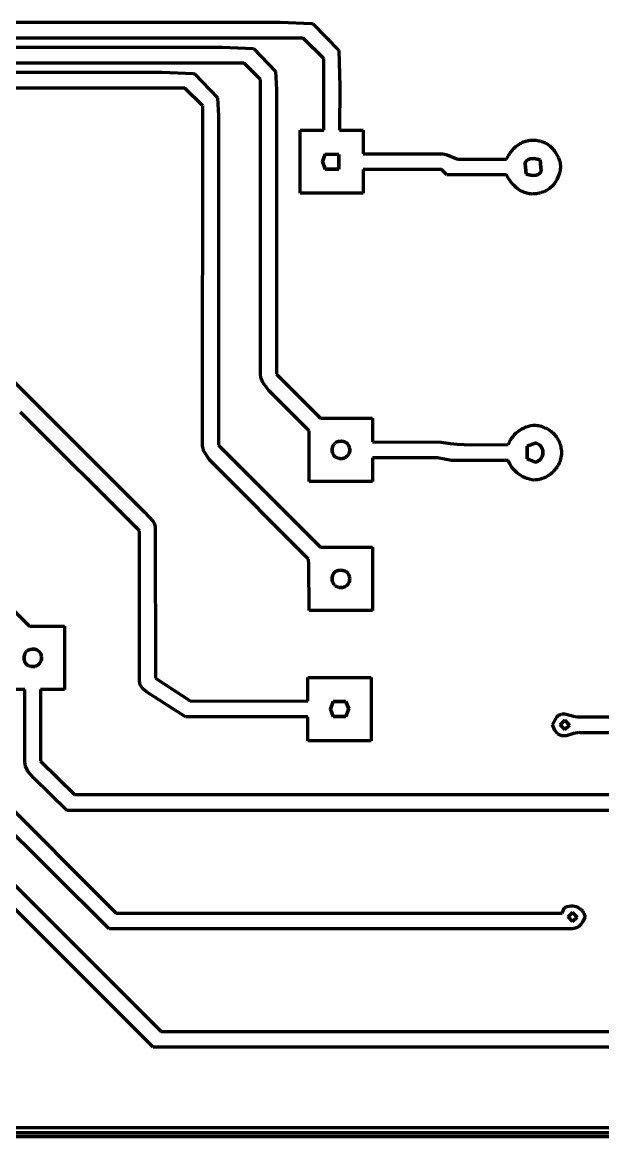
# Model space of a CAD drawing. Header units: millimetres. Extents: x 0 to 15.4, y 0 to 12.6.
# Drawn here: x 8.17 to 11.23, y 0 to 5.88 of the extents above; entities that cross this region are included whole.
import ezdxf

# ---------------------------------------------------------------- set-up
doc = ezdxf.new("R2010")
doc.units = ezdxf.units.MM
doc.layers.add('color#000000ff', color=7, linetype='CONTINUOUS', lineweight=100)
doc.layers.add('color#ffffffff', color=7, linetype='CONTINUOUS', lineweight=100)

msp = doc.modelspace()

# ---------------------------------------------------------------- linework, layer by layer
at = {"layer": 'color#000000ff'}
for p, q in [((5.4722, 5.8819), (9.5278, 5.8819)), ((9.5278, 5.8819), (9.694, 5.8754)), ((9.694, 5.8754), (9.6999, 5.8742)), ((9.6999, 5.8742), (9.836, 5.7336)), ((9.6491, 5.7989), (5.4722, 5.7986)), ((9.7573, 5.6908), (9.6491, 5.7989)), ((5.4722, 5.75), (9.2219, 5.75)), ((9.2219, 5.75), (9.3857, 5.743)), ((9.3857, 5.743), (9.5024, 5.6228)), ((9.836, 5.7336), (9.8409, 5.5451)), ((9.3371, 5.6667), (5.4722, 5.6667)), ((9.4239, 5.5798), (9.3371, 5.6667)), ((9.757, 5.3125), (9.7573, 5.6908)), ((5.4722, 5.618), (8.9031, 5.618)), ((8.9031, 5.618), (9.0691, 5.6114)), ((9.0691, 5.6114), (9.0749, 5.6102)), ((9.0749, 5.6102), (9.1969, 5.4839)), ((9.5024, 5.6228), (9.5071, 5.528)), ((9.0241, 5.535), (5.4722, 5.5348)), ((9.1184, 5.4408), (9.0241, 5.535)), ((9.4236, 4.0276), (9.4239, 5.5798)), ((9.8409, 5.5451), (9.8402, 5.3125)), ((9.1969, 5.4839), (9.2015, 5.3886)), ((9.5071, 5.528), (9.507, 4.0243)), ((9.1181, 3.6517), (9.1184, 5.4408)), ((9.2015, 5.3886), (9.2014, 3.6493)), ((9.632, 4.9792), (9.6319, 5.3125)), ((9.6319, 5.3125), (9.757, 5.3125)), ((9.8402, 5.3125), (9.9653, 5.3125)), ((9.9653, 5.3125), (9.9653, 5.1875)), ((10.7808, 5.2339), (10.7921, 5.2414)), ((10.7921, 5.2414), (10.798, 5.2447)), ((10.798, 5.2447), (10.804, 5.2478)), ((10.804, 5.2478), (10.8102, 5.2505)), ((10.8102, 5.2505), (10.8165, 5.2529)), ((10.8165, 5.2529), (10.8228, 5.2551)), ((10.8228, 5.2551), (10.8293, 5.2568)), ((10.8293, 5.2568), (10.8359, 5.2583)), ((10.8359, 5.2583), (10.8427, 5.2594)), ((10.8427, 5.2594), (10.8494, 5.2601)), ((10.8494, 5.2601), (10.8563, 5.2604)), ((10.8563, 5.2604), (10.8633, 5.2603)), ((10.8633, 5.2603), (10.8703, 5.2598)), ((10.8703, 5.2598), (10.8774, 5.2589)), ((10.8774, 5.2589), (10.8848, 5.2581)), ((10.8848, 5.2581), (10.892, 5.257)), ((10.892, 5.257), (10.8991, 5.2554)), ((10.8991, 5.2554), (10.906, 5.2534)), ((10.906, 5.2534), (10.9127, 5.251)), ((10.9127, 5.251), (10.9192, 5.2483)), ((10.9192, 5.2483), (10.9256, 5.2452)), ((10.9256, 5.2452), (10.9317, 5.2418)), ((10.9317, 5.2418), (10.9377, 5.238)), ((10.9377, 5.238), (10.9435, 5.2339)), ((9.7651, 5.1852), (9.7505, 5.1464)), ((9.8371, 5.1843), (9.7651, 5.1852)), ((9.8371, 5.1074), (9.8371, 5.1843)), ((9.9653, 5.1875), (10.3772, 5.1874)), ((10.3772, 5.1874), (10.3852, 5.1876)), ((10.3852, 5.1876), (10.3929, 5.1867)), ((10.3929, 5.1867), (10.4079, 5.1828)), ((10.4079, 5.1828), (10.4585, 5.1618)), ((10.7275, 5.1719), (10.7344, 5.1838)), ((10.7344, 5.1838), (10.7421, 5.1952)), ((10.7421, 5.1952), (10.7507, 5.206)), ((10.7507, 5.206), (10.76, 5.2161)), ((10.76, 5.2161), (10.7701, 5.2255)), ((10.7701, 5.2255), (10.7808, 5.2339)), ((10.9435, 5.2339), (10.949, 5.2295)), ((10.949, 5.2295), (10.9543, 5.2249)), ((10.9543, 5.2249), (10.9594, 5.22)), ((10.9594, 5.22), (10.9643, 5.2148)), ((10.9643, 5.2148), (10.969, 5.2094)), ((10.969, 5.2094), (10.9734, 5.2038)), ((10.9734, 5.2038), (10.9776, 5.198)), ((10.9776, 5.198), (10.9815, 5.192)), ((10.9815, 5.192), (10.9885, 5.1794)), ((10.9885, 5.1794), (10.9945, 5.1663)), ((9.7505, 5.1464), (9.7647, 5.1065)), ((10.4585, 5.1618), (10.4699, 5.1595)), ((10.4699, 5.1595), (10.4777, 5.159)), ((10.4777, 5.159), (10.4857, 5.1596)), ((10.4857, 5.1596), (10.7215, 5.1597)), ((10.7215, 5.1597), (10.7275, 5.1719)), ((10.8233, 5.1489), (10.8186, 5.1374)), ((10.8186, 5.1374), (10.8235, 5.0806)), ((10.8277, 5.153), (10.8233, 5.1489)), ((10.8346, 5.1577), (10.8277, 5.153)), ((10.8446, 5.1614), (10.8346, 5.1577)), ((10.8661, 5.1622), (10.8446, 5.1614)), ((10.8987, 5.1555), (10.8661, 5.1622)), ((10.9029, 5.0966), (10.8987, 5.1555)), ((10.9945, 5.1663), (10.9993, 5.1528)), ((10.9993, 5.1528), (11.003, 5.1388)), ((11.003, 5.1388), (11.0044, 5.1318)), ((11.0062, 5.1176), (11.0043, 5.1042)), ((11.0044, 5.1318), (11.0055, 5.1247)), ((11.0055, 5.1247), (11.0062, 5.1176)), ((9.7647, 5.1065), (9.8371, 5.1074)), ((10.3784, 5.1042), (9.9653, 5.1042)), ((9.9653, 5.1042), (9.9653, 4.9792)), ((10.4064, 5.0761), (10.3784, 5.1042)), ((10.7215, 5.0764), (10.4064, 5.0761)), ((10.7277, 5.0636), (10.7215, 5.0764)), ((10.7349, 5.0513), (10.7277, 5.0636)), ((10.8235, 5.0806), (10.8561, 5.074)), ((10.8561, 5.074), (10.8777, 5.0749)), ((10.8777, 5.0749), (10.8877, 5.0786)), ((10.8877, 5.0786), (10.8947, 5.0832)), ((10.8947, 5.0832), (10.899, 5.0874)), ((10.899, 5.0874), (10.9029, 5.0966)), ((10.9921, 5.0648), (10.9861, 5.0524)), ((10.9972, 5.0776), (10.9921, 5.0648)), ((11.0012, 5.0908), (10.9972, 5.0776)), ((11.0043, 5.1042), (11.0012, 5.0908)), ((10.743, 5.0395), (10.7349, 5.0513)), ((10.7521, 5.0284), (10.743, 5.0395)), ((10.762, 5.018), (10.7521, 5.0284)), ((10.7727, 5.0085), (10.762, 5.018)), ((10.784, 5), (10.7727, 5.0085)), ((10.79, 4.9962), (10.784, 5)), ((10.9422, 5.0011), (10.9367, 4.9973)), ((10.9476, 5.0052), (10.9422, 5.0011)), ((10.9527, 5.0096), (10.9476, 5.0052)), ((10.9576, 5.0142), (10.9527, 5.0096)), ((10.9624, 5.0191), (10.9576, 5.0142)), ((10.9712, 5.0294), (10.9624, 5.0191)), ((10.9791, 5.0406), (10.9712, 5.0294)), ((10.9861, 5.0524), (10.9791, 5.0406)), ((9.9653, 4.9792), (9.632, 4.9792)), ((10.7961, 4.9926), (10.79, 4.9962)), ((10.8023, 4.9894), (10.7961, 4.9926)), ((10.8087, 4.9864), (10.8023, 4.9894)), ((10.8152, 4.9838), (10.8087, 4.9864)), ((10.8218, 4.9815), (10.8152, 4.9838)), ((10.8285, 4.9796), (10.8218, 4.9815)), ((10.8354, 4.978), (10.8285, 4.9796)), ((10.8423, 4.9768), (10.8354, 4.978)), ((10.8493, 4.976), (10.8423, 4.9768)), ((10.8564, 4.9756), (10.8493, 4.976)), ((10.8636, 4.9757), (10.8564, 4.9756)), ((10.8708, 4.9761), (10.8636, 4.9757)), ((10.8781, 4.977), (10.8708, 4.9761)), ((10.8855, 4.9784), (10.8781, 4.977)), ((10.8925, 4.9795), (10.8855, 4.9784)), ((10.8993, 4.9809), (10.8925, 4.9795)), ((10.906, 4.9828), (10.8993, 4.9809)), ((10.9125, 4.985), (10.906, 4.9828)), ((10.9188, 4.9876), (10.9125, 4.985)), ((10.925, 4.9905), (10.9188, 4.9876)), ((10.9309, 4.9937), (10.925, 4.9905)), ((10.9367, 4.9973), (10.9309, 4.9937)), ((7.9769, 4.1304), (8.8111, 3.2965)), ((9.4235, 4.024), (9.4236, 4.0276)), ((9.4255, 4.0068), (9.4235, 4.024)), ((9.4349, 3.9807), (9.4255, 4.0068)), ((9.507, 4.0243), (9.7397, 3.7917)), ((9.4669, 3.9393), (9.4349, 3.9807)), ((9.6806, 3.7261), (9.4669, 3.9393)), ((8.7847, 3.198), (8.158, 3.8243)), ((9.7397, 3.7917), (10.0139, 3.7917)), ((10.0139, 3.7917), (10.0139, 3.6667)), ((9.6806, 3.4583), (9.6806, 3.7261)), ((10.7635, 3.7056), (10.7723, 3.7143)), ((10.7723, 3.7143), (10.7817, 3.7224)), ((10.7817, 3.7224), (10.7917, 3.7297)), ((10.7917, 3.7297), (10.8023, 3.7362)), ((10.8023, 3.7362), (10.8133, 3.7419)), ((10.8133, 3.7419), (10.8248, 3.7467)), ((10.8248, 3.7467), (10.8367, 3.7506)), ((10.8367, 3.7506), (10.8491, 3.7536)), ((10.8491, 3.7536), (10.8618, 3.7556)), ((10.8618, 3.7556), (10.8683, 3.7562)), ((10.8683, 3.7562), (10.8754, 3.7556)), ((10.8754, 3.7556), (10.8826, 3.7546)), ((10.8826, 3.7546), (10.8897, 3.7533)), ((10.8897, 3.7533), (10.8966, 3.7517)), ((10.8966, 3.7517), (10.9035, 3.7497)), ((10.9035, 3.7497), (10.9104, 3.7475)), ((10.9104, 3.7475), (10.917, 3.7449)), ((10.917, 3.7449), (10.9236, 3.7421)), ((10.9236, 3.7421), (10.93, 3.7389)), ((10.93, 3.7389), (10.9363, 3.7355)), ((10.9363, 3.7355), (10.9424, 3.7318)), ((10.9424, 3.7318), (10.9483, 3.7278)), ((10.9483, 3.7278), (10.954, 3.7236)), ((10.954, 3.7236), (10.9595, 3.7191)), ((10.9595, 3.7191), (10.9648, 3.7144)), ((10.9648, 3.7144), (10.9699, 3.7094)), ((10.9699, 3.7094), (10.9747, 3.7042)), ((9.1181, 3.6456), (9.1181, 3.6517)), ((9.2014, 3.6493), (9.7397, 3.1111)), ((9.809, 3.6528), (9.8055, 3.6462)), ((9.8111, 3.6558), (9.809, 3.6528)), ((9.8136, 3.6587), (9.8111, 3.6558)), ((9.8163, 3.6613), (9.8136, 3.6587)), ((9.8192, 3.6636), (9.8163, 3.6613)), ((9.8225, 3.6657), (9.8192, 3.6636)), ((9.8335, 3.6695), (9.8225, 3.6657)), ((9.8484, 3.6709), (9.8335, 3.6695)), ((9.8603, 3.6693), (9.8484, 3.6709)), ((9.8713, 3.6652), (9.8603, 3.6693)), ((9.8785, 3.6605), (9.8713, 3.6652)), ((9.8827, 3.6566), (9.8785, 3.6605)), ((9.8861, 3.652), (9.8827, 3.6566)), ((9.8889, 3.6468), (9.8861, 3.652)), ((9.8907, 3.641), (9.8889, 3.6468)), ((10.0139, 3.6667), (10.3768, 3.6661)), ((10.3768, 3.6661), (10.4008, 3.6616)), ((10.4008, 3.6616), (10.4249, 3.6582)), ((10.4249, 3.6582), (10.4612, 3.6546)), ((10.4612, 3.6546), (10.5342, 3.6519)), ((10.5342, 3.6519), (10.7295, 3.6527)), ((10.7295, 3.6527), (10.7348, 3.6644)), ((10.7348, 3.6644), (10.7409, 3.6756)), ((10.7409, 3.6756), (10.7477, 3.6862)), ((10.7477, 3.6862), (10.7553, 3.6962)), ((10.7553, 3.6962), (10.7635, 3.7056)), ((10.8726, 3.6611), (10.829, 3.6447)), ((10.878, 3.6598), (10.8726, 3.6611)), ((10.883, 3.658), (10.878, 3.6598)), ((10.8876, 3.6558), (10.883, 3.658)), ((10.8918, 3.6532), (10.8876, 3.6558)), ((10.8957, 3.6503), (10.8918, 3.6532)), ((10.8991, 3.647), (10.8957, 3.6503)), ((10.9022, 3.6435), (10.8991, 3.647)), ((10.9747, 3.7042), (10.9793, 3.6988)), ((10.9793, 3.6988), (10.9836, 3.6932)), ((10.9836, 3.6932), (10.9876, 3.6874)), ((10.9876, 3.6874), (10.9913, 3.6814)), ((10.9913, 3.6814), (10.9947, 3.6752)), ((10.9947, 3.6752), (10.9978, 3.6688)), ((10.9978, 3.6688), (11.0006, 3.6623)), ((11.0006, 3.6623), (11.003, 3.6555)), ((11.003, 3.6555), (11.0051, 3.6487)), ((11.0051, 3.6487), (11.0067, 3.6417)), ((9.1237, 3.6185), (9.1181, 3.6456)), ((9.1539, 3.572), (9.1237, 3.6185)), ((9.8016, 3.6317), (9.8012, 3.6241)), ((9.8012, 3.6241), (9.8019, 3.6165)), ((9.803, 3.6391), (9.8016, 3.6317)), ((9.8019, 3.6165), (9.8036, 3.6092)), ((9.8055, 3.6462), (9.803, 3.6391)), ((9.8036, 3.6092), (9.8063, 3.6023)), ((9.8063, 3.6023), (9.8101, 3.596)), ((9.8101, 3.596), (9.8123, 3.5931)), ((9.8123, 3.5931), (9.8148, 3.5905)), ((9.8148, 3.5905), (9.8175, 3.5881)), ((9.8175, 3.5881), (9.8205, 3.586)), ((9.874, 3.5869), (9.8791, 3.5911)), ((9.8791, 3.5911), (9.8837, 3.596)), ((9.8837, 3.596), (9.8875, 3.6015)), ((9.8875, 3.6015), (9.8905, 3.6075)), ((9.8905, 3.6075), (9.8925, 3.6138)), ((9.8913, 3.6378), (9.8907, 3.641)), ((9.8924, 3.6343), (9.8913, 3.6378)), ((9.8936, 3.6274), (9.8924, 3.6343)), ((9.8925, 3.6138), (9.8936, 3.6205)), ((9.8936, 3.6205), (9.8936, 3.6274)), ((10.829, 3.6447), (10.8288, 3.5776)), ((10.9049, 3.6397), (10.9022, 3.6435)), ((10.9072, 3.6357), (10.9049, 3.6397)), ((10.9092, 3.6315), (10.9072, 3.6357)), ((10.9074, 3.5868), (10.9093, 3.591)), ((10.9107, 3.6272), (10.9092, 3.6315)), ((10.9093, 3.591), (10.9108, 3.5954)), ((10.9119, 3.6227), (10.9107, 3.6272)), ((10.9108, 3.5954), (10.9119, 3.5999)), ((10.9126, 3.6182), (10.9119, 3.6227)), ((10.9119, 3.5999), (10.9127, 3.6044)), ((10.913, 3.6136), (10.9126, 3.6182)), ((10.9127, 3.6044), (10.9131, 3.609)), ((10.9131, 3.609), (10.913, 3.6136)), ((11.0067, 3.6417), (11.008, 3.6345)), ((11.008, 3.6345), (11.009, 3.6272)), ((11.0093, 3.5936), (11.008, 3.5854)), ((11.009, 3.6272), (11.0099, 3.6187)), ((11.01, 3.6019), (11.0093, 3.5936)), ((11.0099, 3.6187), (11.0102, 3.6102)), ((11.0102, 3.6102), (11.01, 3.6019)), ((9.676, 3.0484), (9.1539, 3.572)), ((9.8205, 3.586), (9.8238, 3.5842)), ((9.8238, 3.5842), (9.8273, 3.5827)), ((9.8273, 3.5827), (9.831, 3.5815)), ((9.831, 3.5815), (9.8349, 3.5808)), ((9.8349, 3.5808), (9.8385, 3.5797)), ((9.8385, 3.5797), (9.842, 3.579)), ((9.842, 3.579), (9.8489, 3.5785)), ((9.8489, 3.5785), (9.8557, 3.5791)), ((9.8557, 3.5791), (9.8621, 3.5808)), ((9.8621, 3.5808), (9.8683, 3.5834)), ((9.8683, 3.5834), (9.874, 3.5869)), ((10.3339, 3.5834), (10.0139, 3.5833)), ((10.0139, 3.5833), (10.0139, 3.4583)), ((10.3574, 3.5826), (10.3339, 3.5834)), ((10.4298, 3.5695), (10.3574, 3.5826)), ((10.7295, 3.5695), (10.4298, 3.5695)), ((10.7321, 3.5636), (10.7295, 3.5695)), ((10.7377, 3.5522), (10.7321, 3.5636)), ((10.7441, 3.5414), (10.7377, 3.5522)), ((10.7513, 3.5311), (10.7441, 3.5414)), ((10.7591, 3.5215), (10.7513, 3.5311)), ((10.8288, 3.5776), (10.8729, 3.561)), ((10.8729, 3.561), (10.8783, 3.5624)), ((10.8783, 3.5624), (10.8833, 3.5643)), ((10.8833, 3.5643), (10.8879, 3.5665)), ((10.8879, 3.5665), (10.8921, 3.5692)), ((10.8921, 3.5692), (10.8959, 3.5721)), ((10.8959, 3.5721), (10.8993, 3.5754)), ((10.8993, 3.5754), (10.9024, 3.579)), ((10.9024, 3.579), (10.9051, 3.5828)), ((10.9051, 3.5828), (10.9074, 3.5868)), ((10.9859, 3.5329), (10.9811, 3.5263)), ((10.9904, 3.5398), (10.9859, 3.5329)), ((10.9944, 3.5469), (10.9904, 3.5398)), ((10.998, 3.5543), (10.9944, 3.5469)), ((11.0012, 3.5618), (10.998, 3.5543)), ((11.0039, 3.5695), (11.0012, 3.5618)), ((11.0062, 3.5774), (11.0039, 3.5695)), ((11.008, 3.5854), (11.0062, 3.5774)), ((10.7676, 3.5124), (10.7591, 3.5215)), ((10.7767, 3.5041), (10.7676, 3.5124)), ((10.7863, 3.4965), (10.7767, 3.5041)), ((10.7966, 3.4896), (10.7863, 3.4965)), ((10.8073, 3.4835), (10.7966, 3.4896)), ((10.8185, 3.4782), (10.8073, 3.4835)), ((10.8302, 3.4738), (10.8185, 3.4782)), ((10.8422, 3.4703), (10.8302, 3.4738)), ((10.9004, 3.4712), (10.8923, 3.4692)), ((10.9084, 3.4737), (10.9004, 3.4712)), ((10.9161, 3.4766), (10.9084, 3.4737)), ((10.9237, 3.48), (10.9161, 3.4766)), ((10.9311, 3.4837), (10.9237, 3.48)), ((10.9383, 3.4878), (10.9311, 3.4837)), ((10.9453, 3.4923), (10.9383, 3.4878)), ((10.952, 3.4972), (10.9453, 3.4923)), ((10.9584, 3.5024), (10.952, 3.4972)), ((10.9646, 3.5079), (10.9584, 3.5024)), ((10.9704, 3.5137), (10.9646, 3.5079)), ((10.9759, 3.5199), (10.9704, 3.5137)), ((10.9811, 3.5263), (10.9759, 3.5199)), ((7.4305, 3.4684), (8.2045, 2.6944)), ((10.0139, 3.4583), (9.6806, 3.4583)), ((10.8547, 3.4677), (10.8422, 3.4703)), ((10.8674, 3.466), (10.8547, 3.4677)), ((10.8758, 3.4666), (10.8674, 3.466)), ((10.8841, 3.4677), (10.8758, 3.4666)), ((10.8923, 3.4692), (10.8841, 3.4677)), ((8.8111, 3.2965), (8.8572, 3.2471)), ((8.8572, 3.2471), (8.8624, 3.2375)), ((8.8624, 3.2375), (8.866, 3.2271)), ((8.7847, 2.416), (8.7847, 3.198)), ((8.866, 3.2271), (8.8674, 3.2197)), ((8.8674, 3.2197), (8.8678, 3.2119)), ((8.8678, 3.2119), (8.8677, 3.2078)), ((8.8677, 3.2078), (8.869, 2.4205)), ((9.7397, 3.1111), (10.0139, 3.1111)), ((10.0139, 3.1111), (10.0139, 2.7778)), ((9.6788, 3.0209), (9.676, 3.0484)), ((9.6806, 2.7778), (9.6788, 3.0209)), ((9.8016, 2.9513), (9.8012, 2.9437)), ((9.8012, 2.9437), (9.8019, 2.9362)), ((9.803, 2.9587), (9.8016, 2.9513)), ((9.8055, 2.9658), (9.803, 2.9587)), ((9.809, 2.9723), (9.8055, 2.9658)), ((9.8112, 2.9753), (9.809, 2.9723)), ((9.8136, 2.9782), (9.8112, 2.9753)), ((9.8163, 2.9807), (9.8136, 2.9782)), ((9.8193, 2.983), (9.8163, 2.9807)), ((9.8225, 2.9851), (9.8193, 2.983)), ((9.8336, 2.989), (9.8225, 2.9851)), ((9.8456, 2.9904), (9.8336, 2.989)), ((9.8577, 2.9893), (9.8456, 2.9904)), ((9.869, 2.9857), (9.8577, 2.9893)), ((9.8766, 2.9814), (9.869, 2.9857)), ((9.883, 2.9756), (9.8766, 2.9814)), ((9.8865, 2.971), (9.883, 2.9756)), ((9.8891, 2.9657), (9.8865, 2.971)), ((9.891, 2.9597), (9.8891, 2.9657)), ((9.8915, 2.9565), (9.891, 2.9597)), ((9.8925, 2.953), (9.8915, 2.9565)), ((9.8936, 2.9461), (9.8925, 2.953)), ((9.8935, 2.9392), (9.8936, 2.9461)), ((9.8019, 2.9362), (9.8035, 2.9289)), ((9.8035, 2.9289), (9.8062, 2.922)), ((9.8062, 2.922), (9.8099, 2.9157)), ((9.8099, 2.9157), (9.8121, 2.9128)), ((9.8121, 2.9128), (9.8146, 2.9102)), ((9.8146, 2.9102), (9.8173, 2.9078)), ((9.8173, 2.9078), (9.8202, 2.9057)), ((9.8202, 2.9057), (9.8234, 2.9038)), ((9.8234, 2.9038), (9.8269, 2.9023)), ((9.8269, 2.9023), (9.8306, 2.9011)), ((9.8306, 2.9011), (9.8345, 2.9003)), ((9.8345, 2.9003), (9.838, 2.8993)), ((9.838, 2.8993), (9.8414, 2.8985)), ((9.8414, 2.8985), (9.8484, 2.8979)), ((9.8484, 2.8979), (9.8551, 2.8985)), ((9.8551, 2.8985), (9.8616, 2.9001)), ((9.8616, 2.9001), (9.8678, 2.9026)), ((9.8678, 2.9026), (9.8735, 2.906)), ((9.8735, 2.906), (9.8787, 2.9101)), ((9.8787, 2.9101), (9.8833, 2.915)), ((9.8833, 2.915), (9.8871, 2.9204)), ((9.8871, 2.9204), (9.8902, 2.9263)), ((9.8902, 2.9263), (9.8924, 2.9326)), ((9.8924, 2.9326), (9.8935, 2.9392)), ((10.0139, 2.7778), (9.6806, 2.7778)), ((8.2045, 2.6944), (8.3889, 2.6944)), ((8.3889, 2.6944), (8.3889, 2.3611)), ((8.1766, 2.5347), (8.1762, 2.5271)), ((8.1781, 2.5421), (8.1766, 2.5347)), ((8.1805, 2.5491), (8.1781, 2.5421)), ((8.184, 2.5556), (8.1805, 2.5491)), ((8.1862, 2.5586), (8.184, 2.5556)), ((8.1886, 2.5614), (8.1862, 2.5586)), ((8.1912, 2.564), (8.1886, 2.5614)), ((8.1942, 2.5663), (8.1912, 2.564)), ((8.1974, 2.5684), (8.1942, 2.5663)), ((8.2084, 2.5723), (8.1974, 2.5684)), ((8.2204, 2.5737), (8.2084, 2.5723)), ((8.2324, 2.5727), (8.2204, 2.5737)), ((8.2438, 2.5692), (8.2324, 2.5727)), ((8.2514, 2.5649), (8.2438, 2.5692)), ((8.2578, 2.5592), (8.2514, 2.5649)), ((8.2613, 2.5546), (8.2578, 2.5592)), ((8.264, 2.5494), (8.2613, 2.5546)), ((8.2658, 2.5435), (8.264, 2.5494)), ((8.2664, 2.5403), (8.2658, 2.5435)), ((8.2674, 2.5368), (8.2664, 2.5403)), ((8.2682, 2.5333), (8.2674, 2.5368)), ((8.2687, 2.5263), (8.2682, 2.5333)), ((8.1762, 2.5271), (8.1769, 2.5196)), ((8.1769, 2.5196), (8.1785, 2.5123)), ((8.1785, 2.5123), (8.1812, 2.5054)), ((8.1812, 2.5054), (8.1848, 2.4991)), ((8.1848, 2.4991), (8.187, 2.4963)), ((8.187, 2.4963), (8.1894, 2.4936)), ((8.1894, 2.4936), (8.1921, 2.4912)), ((8.1921, 2.4912), (8.1951, 2.4891)), ((8.1951, 2.4891), (8.1983, 2.4873)), ((8.1983, 2.4873), (8.2017, 2.4857)), ((8.2017, 2.4857), (8.2054, 2.4845)), ((8.2054, 2.4845), (8.2093, 2.4837)), ((8.2093, 2.4837), (8.2128, 2.4826)), ((8.2128, 2.4826), (8.2198, 2.4814)), ((8.2198, 2.4814), (8.2267, 2.4814)), ((8.2267, 2.4814), (8.2334, 2.4825)), ((8.2334, 2.4825), (8.2398, 2.4846)), ((8.2398, 2.4846), (8.2457, 2.4876)), ((8.2457, 2.4876), (8.2513, 2.4914)), ((8.2513, 2.4914), (8.2562, 2.4959)), ((8.2562, 2.4959), (8.2604, 2.5011)), ((8.2604, 2.5011), (8.2639, 2.5068)), ((8.2639, 2.5068), (8.2665, 2.513)), ((8.2665, 2.513), (8.2681, 2.5195)), ((8.2681, 2.5195), (8.2687, 2.5263)), ((7.0344, 2.4203), (8.8989, 0.5555)), ((8.7846, 2.4046), (8.7847, 2.416)), ((8.869, 2.4205), (9.0524, 2.3012)), ((9.6736, 2.2986), (9.6736, 2.4236)), ((9.6736, 2.4236), (10.0069, 2.4236)), ((10.0069, 2.4236), (10.0069, 2.0903)), ((8.8573, 0.4722), (6.9686, 2.3611)), ((8.1806, 2.3611), (8.0556, 2.3611)), ((8.1806, 1.9848), (8.1806, 2.3611)), ((8.3889, 2.3611), (8.2639, 2.3611)), ((8.2639, 2.3611), (8.2639, 1.9823)), ((8.789, 2.3855), (8.7846, 2.4046)), ((8.8022, 2.3638), (8.789, 2.3855)), ((8.8219, 2.3476), (8.8022, 2.3638)), ((9.0271, 2.2154), (8.8219, 2.3476)), ((9.0524, 2.3012), (9.6736, 2.2986)), ((9.8065, 2.2962), (9.7922, 2.2566)), ((9.8738, 2.2963), (9.8065, 2.2962)), ((9.8884, 2.2575), (9.8738, 2.2963)), ((9.7922, 2.2566), (9.8067, 2.2176)), ((9.8741, 2.2177), (9.8884, 2.2575)), ((9.6736, 2.2153), (9.0271, 2.2154)), ((9.6736, 2.0903), (9.6736, 2.2153)), ((9.8067, 2.2176), (9.8741, 2.2177)), ((10.9633, 2.1737), (10.9871, 2.218)), ((10.9871, 2.218), (10.9945, 2.2243)), ((10.9945, 2.2243), (11.0014, 2.2276)), ((11.0014, 2.2276), (11.0067, 2.2291)), ((11.028, 2.1982), (11.0034, 2.1737)), ((11.0067, 2.2291), (11.013, 2.2312)), ((11.013, 2.2312), (11.0192, 2.2323)), ((11.0192, 2.2323), (11.0285, 2.2323)), ((11.0521, 2.1729), (11.028, 2.1982)), ((11.0285, 2.2323), (11.0746, 2.2188)), ((11.0746, 2.2188), (11.0935, 2.2156)), ((11.0935, 2.2156), (11.0966, 2.2156)), ((11.0966, 2.2156), (12.8959, 2.2152)), ((10.9759, 2.1462), (10.9633, 2.1737)), ((10.9891, 2.1271), (10.9759, 2.1462)), ((10.9966, 2.1227), (10.9891, 2.1271)), ((11.0004, 2.1205), (10.9966, 2.1227)), ((11.0042, 2.1187), (11.0004, 2.1205)), ((11.0034, 2.1737), (11.0275, 2.1493)), ((11.0081, 2.1173), (11.0042, 2.1187)), ((11.0275, 2.1493), (11.0521, 2.1729)), ((11.0739, 2.1279), (11.035, 2.1162)), ((11.0937, 2.1323), (11.0739, 2.1279)), ((11.1017, 2.1327), (11.0937, 2.1323)), ((11.1097, 2.1321), (11.1017, 2.1327)), ((12.8959, 2.132), (11.1097, 2.1321)), ((10.0069, 2.0903), (9.6736, 2.0903)), ((11.0119, 2.1163), (11.0081, 2.1173)), ((11.0157, 2.1156), (11.0119, 2.1163)), ((11.0196, 2.1152), (11.0157, 2.1156)), ((11.0273, 2.1153), (11.0196, 2.1152)), ((11.035, 2.1162), (11.0273, 2.1153)), ((8.1808, 1.9775), (8.1806, 1.9848)), ((8.1848, 1.9562), (8.1808, 1.9775)), ((8.1965, 1.9298), (8.1848, 1.9562)), ((8.2639, 1.9823), (8.4427, 1.8067)), ((7.9371, 1.9065), (8.6629, 1.1805)), ((8.2269, 1.8938), (8.1965, 1.9298)), ((8.4028, 1.7222), (8.2269, 1.8938)), ((8.625, 1.0972), (7.8931, 1.8249)), ((8.4427, 1.8067), (12.8958, 1.8055)), ((12.8959, 1.7223), (8.4028, 1.7222)), ((8.6629, 1.1805), (11.0145, 1.1806)), ((11.0145, 1.1806), (11.0272, 1.2085)), ((11.0272, 1.2085), (11.0318, 1.2108)), ((11.0318, 1.2108), (11.0365, 1.2129)), ((11.0365, 1.2129), (11.0412, 1.2145)), ((11.0412, 1.2145), (11.0507, 1.217)), ((11.0695, 1.1842), (11.0451, 1.1599)), ((11.0507, 1.217), (11.0602, 1.2182)), ((11.0602, 1.2182), (11.0696, 1.2183)), ((11.0938, 1.1596), (11.0695, 1.1842)), ((11.0696, 1.2183), (11.0788, 1.2172)), ((11.0788, 1.2172), (11.0876, 1.2149)), ((11.0876, 1.2149), (11.0961, 1.2116)), ((11.0961, 1.2116), (11.1039, 1.2071)), ((11.1039, 1.2071), (11.1076, 1.2045)), ((11.1076, 1.2045), (11.1112, 1.2016)), ((11.1112, 1.2016), (11.1145, 1.1985)), ((11.1145, 1.1985), (11.1176, 1.1951)), ((11.1176, 1.1951), (11.1206, 1.1915)), ((11.1206, 1.1915), (11.1233, 1.1876)), ((11.1233, 1.1876), (11.1257, 1.1835)), ((11.1257, 1.1835), (11.1279, 1.1792)), ((11.1279, 1.1792), (11.1299, 1.1746)), ((11.0451, 1.1599), (11.0693, 1.1353)), ((11.0693, 1.1353), (11.0938, 1.1596)), ((11.1125, 1.1203), (11.102, 1.1103)), ((11.1233, 1.1354), (11.1125, 1.1203)), ((11.1339, 1.1594), (11.1233, 1.1354)), ((11.1299, 1.1746), (11.1315, 1.1698)), ((11.1315, 1.1698), (11.1329, 1.1647)), ((11.1329, 1.1647), (11.1339, 1.1594)), ((11.0567, 1.0972), (8.625, 1.0972)), ((11.0608, 1.0969), (11.0567, 1.0972)), ((11.0686, 1.097), (11.0608, 1.0969)), ((11.076, 1.0981), (11.0686, 1.097)), ((11.0831, 1.1), (11.076, 1.0981)), ((11.093, 1.1044), (11.0831, 1.1)), ((11.102, 1.1103), (11.093, 1.1044)), ((8.8989, 0.5555), (12.8959, 0.5555)), ((12.8959, 0.4723), (8.8573, 0.4722)), ((15.375, 0.0209), (0.2778, 0.0209)), ((0.3055, 0.0486), (15.3473, 0.0486))]:
    msp.add_line(p, q, dxfattribs=at)
at = {"layer": 'color#ffffffff'}
for p, q in [((9.7505, 5.1464), (9.7651, 5.1852)), ((9.7651, 5.1852), (9.8371, 5.1843)), ((9.8371, 5.1843), (9.8371, 5.1074)), ((9.7647, 5.1065), (9.7505, 5.1464)), ((10.8186, 5.1374), (10.8233, 5.1489)), ((10.8235, 5.0806), (10.8186, 5.1374)), ((10.8233, 5.1489), (10.8277, 5.153)), ((10.8277, 5.153), (10.8346, 5.1577)), ((10.8346, 5.1577), (10.8446, 5.1614)), ((10.8446, 5.1614), (10.8661, 5.1622)), ((10.8661, 5.1622), (10.8987, 5.1555)), ((10.8987, 5.1555), (10.9029, 5.0966)), ((9.8371, 5.1074), (9.7647, 5.1065)), ((10.8561, 5.074), (10.8235, 5.0806)), ((10.8777, 5.0749), (10.8561, 5.074)), ((10.8877, 5.0786), (10.8777, 5.0749)), ((10.8947, 5.0832), (10.8877, 5.0786)), ((10.899, 5.0874), (10.8947, 5.0832)), ((10.9029, 5.0966), (10.899, 5.0874)), ((9.8055, 3.6462), (9.809, 3.6528)), ((9.809, 3.6528), (9.8111, 3.6558)), ((9.8111, 3.6558), (9.8136, 3.6587)), ((9.8136, 3.6587), (9.8163, 3.6613)), ((9.8163, 3.6613), (9.8192, 3.6636)), ((9.8192, 3.6636), (9.8225, 3.6657)), ((9.8225, 3.6657), (9.8335, 3.6695)), ((9.8335, 3.6695), (9.8484, 3.6709)), ((9.8484, 3.6709), (9.8603, 3.6693)), ((9.8603, 3.6693), (9.8713, 3.6652)), ((9.8713, 3.6652), (9.8785, 3.6605)), ((9.8785, 3.6605), (9.8827, 3.6566)), ((9.8827, 3.6566), (9.8861, 3.652)), ((9.8861, 3.652), (9.8889, 3.6468)), ((9.8889, 3.6468), (9.8907, 3.641)), ((10.829, 3.6447), (10.8726, 3.6611)), ((10.8726, 3.6611), (10.878, 3.6598)), ((10.878, 3.6598), (10.883, 3.658)), ((10.883, 3.658), (10.8876, 3.6558)), ((10.8876, 3.6558), (10.8918, 3.6532)), ((10.8918, 3.6532), (10.8957, 3.6503)), ((10.8957, 3.6503), (10.8991, 3.647)), ((10.8991, 3.647), (10.9022, 3.6435)), ((9.8012, 3.6241), (9.8016, 3.6317)), ((9.8019, 3.6165), (9.8012, 3.6241)), ((9.8016, 3.6317), (9.803, 3.6391)), ((9.8036, 3.6092), (9.8019, 3.6165)), ((9.803, 3.6391), (9.8055, 3.6462)), ((9.8063, 3.6023), (9.8036, 3.6092)), ((9.8101, 3.596), (9.8063, 3.6023)), ((9.8123, 3.5931), (9.8101, 3.596)), ((9.8148, 3.5905), (9.8123, 3.5931)), ((9.8175, 3.5881), (9.8148, 3.5905)), ((9.8205, 3.586), (9.8175, 3.5881)), ((9.8791, 3.5911), (9.874, 3.5869)), ((9.8837, 3.596), (9.8791, 3.5911)), ((9.8875, 3.6015), (9.8837, 3.596)), ((9.8905, 3.6075), (9.8875, 3.6015)), ((9.8925, 3.6138), (9.8905, 3.6075)), ((9.8907, 3.641), (9.8913, 3.6378)), ((9.8913, 3.6378), (9.8924, 3.6343)), ((9.8924, 3.6343), (9.8936, 3.6274)), ((9.8936, 3.6205), (9.8925, 3.6138)), ((9.8936, 3.6274), (9.8936, 3.6205)), ((10.8288, 3.5776), (10.829, 3.6447)), ((10.9022, 3.6435), (10.9049, 3.6397)), ((10.9049, 3.6397), (10.9072, 3.6357)), ((10.9072, 3.6357), (10.9092, 3.6315)), ((10.9093, 3.591), (10.9074, 3.5868)), ((10.9092, 3.6315), (10.9107, 3.6272)), ((10.9108, 3.5954), (10.9093, 3.591)), ((10.9107, 3.6272), (10.9119, 3.6227)), ((10.9119, 3.5999), (10.9108, 3.5954)), ((10.9119, 3.6227), (10.9126, 3.6182)), ((10.9127, 3.6044), (10.9119, 3.5999)), ((10.9126, 3.6182), (10.913, 3.6136)), ((10.9131, 3.609), (10.9127, 3.6044)), ((10.913, 3.6136), (10.9131, 3.609)), ((9.8238, 3.5842), (9.8205, 3.586)), ((9.8273, 3.5827), (9.8238, 3.5842)), ((9.831, 3.5815), (9.8273, 3.5827)), ((9.8349, 3.5808), (9.831, 3.5815)), ((9.8385, 3.5797), (9.8349, 3.5808)), ((9.842, 3.579), (9.8385, 3.5797)), ((9.8489, 3.5785), (9.842, 3.579)), ((9.8557, 3.5791), (9.8489, 3.5785)), ((9.8621, 3.5808), (9.8557, 3.5791)), ((9.8683, 3.5834), (9.8621, 3.5808)), ((9.874, 3.5869), (9.8683, 3.5834)), ((10.8729, 3.561), (10.8288, 3.5776)), ((10.8783, 3.5624), (10.8729, 3.561)), ((10.8833, 3.5643), (10.8783, 3.5624)), ((10.8879, 3.5665), (10.8833, 3.5643)), ((10.8921, 3.5692), (10.8879, 3.5665)), ((10.8959, 3.5721), (10.8921, 3.5692)), ((10.8993, 3.5754), (10.8959, 3.5721)), ((10.9024, 3.579), (10.8993, 3.5754)), ((10.9051, 3.5828), (10.9024, 3.579)), ((10.9074, 3.5868), (10.9051, 3.5828)), ((9.8012, 2.9437), (9.8016, 2.9513)), ((9.8019, 2.9362), (9.8012, 2.9437)), ((9.8016, 2.9513), (9.803, 2.9587)), ((9.803, 2.9587), (9.8055, 2.9658)), ((9.8055, 2.9658), (9.809, 2.9723)), ((9.809, 2.9723), (9.8112, 2.9753)), ((9.8112, 2.9753), (9.8136, 2.9782)), ((9.8136, 2.9782), (9.8163, 2.9807)), ((9.8163, 2.9807), (9.8193, 2.983)), ((9.8193, 2.983), (9.8225, 2.9851)), ((9.8225, 2.9851), (9.8336, 2.989)), ((9.8336, 2.989), (9.8456, 2.9904)), ((9.8456, 2.9904), (9.8577, 2.9893)), ((9.8577, 2.9893), (9.869, 2.9857)), ((9.869, 2.9857), (9.8766, 2.9814)), ((9.8766, 2.9814), (9.883, 2.9756)), ((9.883, 2.9756), (9.8865, 2.971)), ((9.8865, 2.971), (9.8891, 2.9657)), ((9.8891, 2.9657), (9.891, 2.9597)), ((9.891, 2.9597), (9.8915, 2.9565)), ((9.8915, 2.9565), (9.8925, 2.953)), ((9.8925, 2.953), (9.8936, 2.9461)), ((9.8936, 2.9461), (9.8935, 2.9392)), ((9.8035, 2.9289), (9.8019, 2.9362)), ((9.8062, 2.922), (9.8035, 2.9289)), ((9.8099, 2.9157), (9.8062, 2.922)), ((9.8121, 2.9128), (9.8099, 2.9157)), ((9.8146, 2.9102), (9.8121, 2.9128)), ((9.8173, 2.9078), (9.8146, 2.9102)), ((9.8202, 2.9057), (9.8173, 2.9078)), ((9.8234, 2.9038), (9.8202, 2.9057)), ((9.8269, 2.9023), (9.8234, 2.9038)), ((9.8306, 2.9011), (9.8269, 2.9023)), ((9.8345, 2.9003), (9.8306, 2.9011)), ((9.838, 2.8993), (9.8345, 2.9003)), ((9.8414, 2.8985), (9.838, 2.8993)), ((9.8484, 2.8979), (9.8414, 2.8985)), ((9.8551, 2.8985), (9.8484, 2.8979)), ((9.8616, 2.9001), (9.8551, 2.8985)), ((9.8678, 2.9026), (9.8616, 2.9001)), ((9.8735, 2.906), (9.8678, 2.9026)), ((9.8787, 2.9101), (9.8735, 2.906)), ((9.8833, 2.915), (9.8787, 2.9101)), ((9.8871, 2.9204), (9.8833, 2.915)), ((9.8902, 2.9263), (9.8871, 2.9204)), ((9.8924, 2.9326), (9.8902, 2.9263)), ((9.8935, 2.9392), (9.8924, 2.9326)), ((8.1762, 2.5271), (8.1766, 2.5347)), ((8.1766, 2.5347), (8.1781, 2.5421)), ((8.1781, 2.5421), (8.1805, 2.5491)), ((8.1805, 2.5491), (8.184, 2.5556)), ((8.184, 2.5556), (8.1862, 2.5586)), ((8.1862, 2.5586), (8.1886, 2.5614)), ((8.1886, 2.5614), (8.1912, 2.564)), ((8.1912, 2.564), (8.1942, 2.5663)), ((8.1942, 2.5663), (8.1974, 2.5684)), ((8.1974, 2.5684), (8.2084, 2.5723)), ((8.2084, 2.5723), (8.2204, 2.5737)), ((8.2204, 2.5737), (8.2324, 2.5727)), ((8.2324, 2.5727), (8.2438, 2.5692)), ((8.2438, 2.5692), (8.2514, 2.5649)), ((8.2514, 2.5649), (8.2578, 2.5592)), ((8.2578, 2.5592), (8.2613, 2.5546)), ((8.2613, 2.5546), (8.264, 2.5494)), ((8.264, 2.5494), (8.2658, 2.5435)), ((8.2658, 2.5435), (8.2664, 2.5403)), ((8.2664, 2.5403), (8.2674, 2.5368)), ((8.2674, 2.5368), (8.2682, 2.5333)), ((8.2682, 2.5333), (8.2687, 2.5263)), ((8.1769, 2.5196), (8.1762, 2.5271)), ((8.1785, 2.5123), (8.1769, 2.5196)), ((8.1812, 2.5054), (8.1785, 2.5123)), ((8.1848, 2.4991), (8.1812, 2.5054)), ((8.187, 2.4963), (8.1848, 2.4991)), ((8.1894, 2.4936), (8.187, 2.4963)), ((8.1921, 2.4912), (8.1894, 2.4936)), ((8.1951, 2.4891), (8.1921, 2.4912)), ((8.1983, 2.4873), (8.1951, 2.4891)), ((8.2017, 2.4857), (8.1983, 2.4873)), ((8.2054, 2.4845), (8.2017, 2.4857)), ((8.2093, 2.4837), (8.2054, 2.4845)), ((8.2128, 2.4826), (8.2093, 2.4837)), ((8.2198, 2.4814), (8.2128, 2.4826)), ((8.2267, 2.4814), (8.2198, 2.4814)), ((8.2334, 2.4825), (8.2267, 2.4814)), ((8.2398, 2.4846), (8.2334, 2.4825)), ((8.2457, 2.4876), (8.2398, 2.4846)), ((8.2513, 2.4914), (8.2457, 2.4876)), ((8.2562, 2.4959), (8.2513, 2.4914)), ((8.2604, 2.5011), (8.2562, 2.4959)), ((8.2639, 2.5068), (8.2604, 2.5011)), ((8.2665, 2.513), (8.2639, 2.5068)), ((8.2681, 2.5195), (8.2665, 2.513)), ((8.2687, 2.5263), (8.2681, 2.5195)), ((9.7922, 2.2566), (9.8065, 2.2962)), ((9.8065, 2.2962), (9.8738, 2.2963)), ((9.8738, 2.2963), (9.8884, 2.2575)), ((9.8067, 2.2176), (9.7922, 2.2566)), ((9.8884, 2.2575), (9.8741, 2.2177)), ((9.8741, 2.2177), (9.8067, 2.2176)), ((11.0034, 2.1737), (11.028, 2.1982)), ((11.028, 2.1982), (11.0521, 2.1729)), ((11.0275, 2.1493), (11.0034, 2.1737)), ((11.0521, 2.1729), (11.0275, 2.1493)), ((11.0451, 1.1599), (11.0695, 1.1842)), ((11.0695, 1.1842), (11.0938, 1.1596)), ((11.0693, 1.1353), (11.0451, 1.1599)), ((11.0938, 1.1596), (11.0693, 1.1353)), ((15.4444, 0), (0, 0)), ((0.2778, 0.0209), (15.375, 0.0209))]:
    msp.add_line(p, q, dxfattribs=at)

doc.saveas('drawing.dxf')
